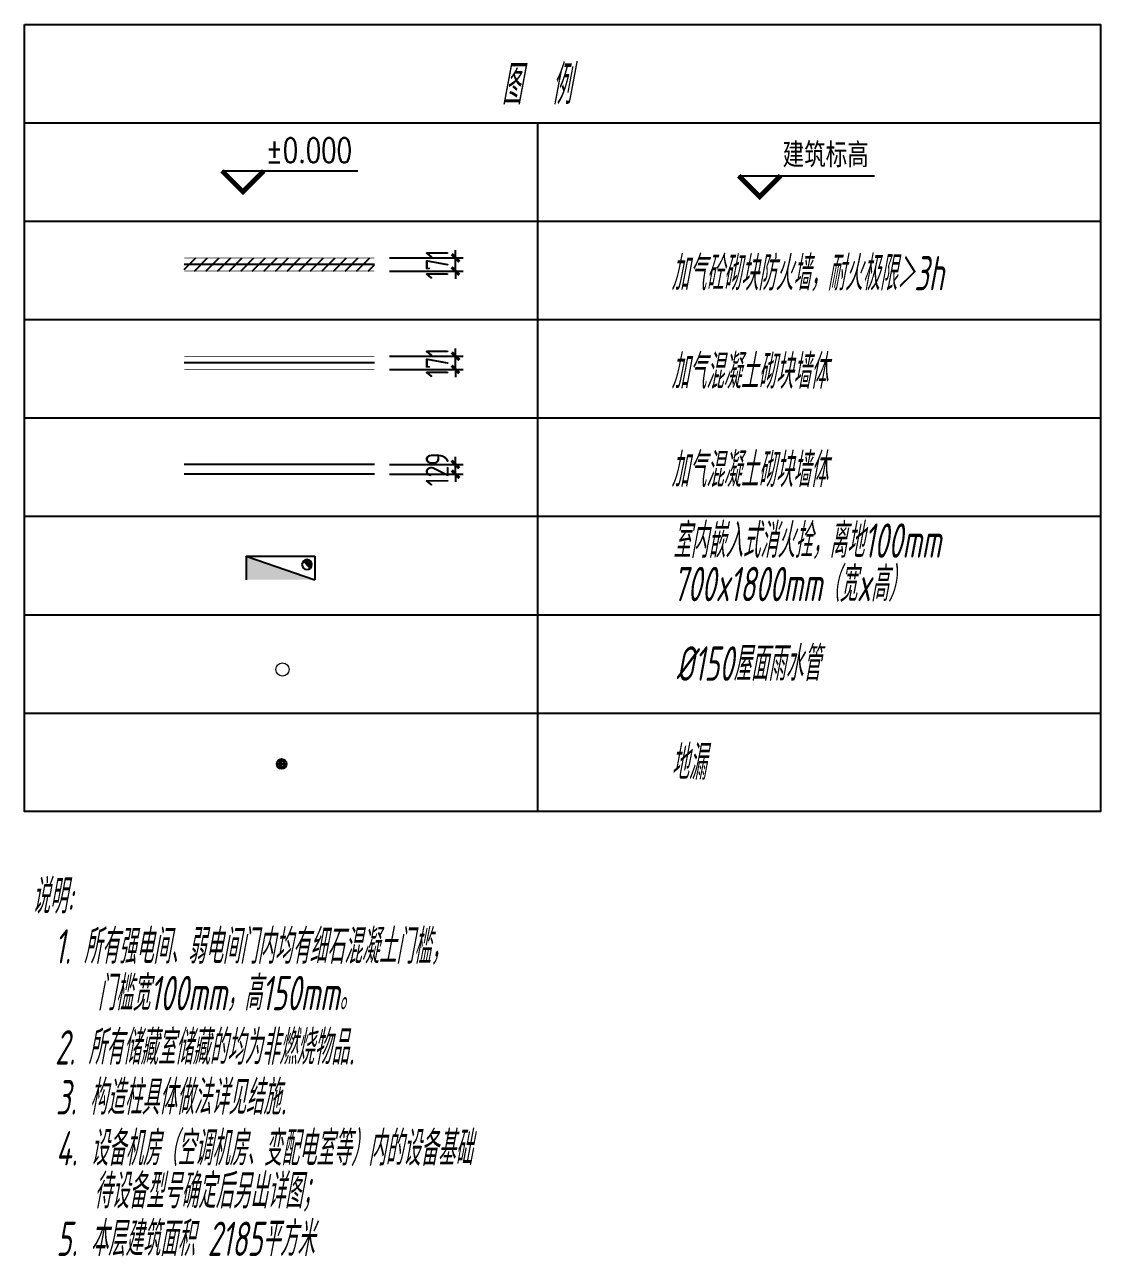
# Model space of a CAD drawing. Header units: millimetres. Extents: x 0 to 12110233, y -6694180 to 0.
# Drawn here: x 11740050 to 11754111, y -6448015 to -6431911 of the extents above; entities that cross this region are included whole.
import ezdxf
from ezdxf.enums import TextEntityAlignment as Align

# ---------------------------------------------------------------- set-up
doc = ezdxf.new("R2010")
doc.units = ezdxf.units.MM
doc.header["$LTSCALE"] = 10
doc.linetypes.add('A1-RI-F3$0$X-01-GRID$0$CENTER', pattern=[2, 1.25, -0.25, 0.25, -0.25])
doc.layers.add('A1-RI-F3$0$A-TEXT1', color=4, linetype='Continuous')
doc.styles.add('A1-RI-F3$0$ECADI', font='gbeitc.shx', dxfattribs={"width": 0.7, "bigfont": 'gbcbig.shx'})
doc.styles.add('A1-RI-F3$0$ECADI-TXT', font='simplex.shx', dxfattribs={"bigfont": 'hztxt.shx'})
doc.styles.add('A1-RI-F3$0$JIANGS', font='tssdeng.shx', dxfattribs={"width": 0.8, "bigfont": 'tssdchn.shx'})
doc.dimstyles.new('A1-RI-F3$0$HBDS-100', dxfattribs={"dimscale": 100, "dimtxt": 3, "dimasz": 1, "dimexe": 1, "dimexo": 2, "dimgap": 0, "dimtad": 0, "dimdec": 0, "dimrnd": 1, "dimzin": 0, "dimdsep": 46, "dimtxsty": 'A1-RI-F3$0$JIANGS', "dimblk": 'A1-RI-F3$0$_ArchTick', "dimcen": 1, "dimdle": 1, "dimclrd": 256, "dimclre": 256, "dimclrt": 4, "dimadec": 0, "dimazin": 0, "dimtfac": 1, "dimtdec": 0, "dimtix": 1, "dimtmove": 2, "dimatfit": 3, "dimldrblk": 'A1-RI-F3$0$_Dot', "dimfxl": 0, "dimtvp": 0.8, "dimtolj": 1, "dimtzin": 13, "dimarcsym": 0})

# ---------------------------------------------------------------- blocks, each defined once
blk = doc.blocks.new('A1-RI-F3$0$_ArchTick')
at = {"color": 0, "linetype": 'ByBlock', "const_width": 0.4}
blk.add_lwpolyline([(-0.5, -0.5), (0.5, 0.5)], dxfattribs=at)
blk = doc.blocks.new('*D449')
at = {"layer": 'A1-RI-F3$0$A-TEXT1', "lineweight": -2}
for p, q in [((11745682, -6434961), (11745682, -6434861)), ((11744821, -6434961), (11745782, -6434961)), ((11745682, -6435133), (11745682, -6434961)), ((11744821, -6435133), (11745782, -6435133)), ((11745682, -6435133), (11745682, -6435233))]:
    blk.add_line(p, q, dxfattribs=at)
at = {"layer": 'A1-RI-F3$0$A-TEXT1', "lineweight": -2, "xscale": 100, "yscale": 100, "zscale": 100}
for p, rotation in [((11745682, -6434961), 270), ((11745682, -6435133), 90)]:
    blk.add_blockref('A1-RI-F3$0$_ArchTick', p, dxfattribs=dict(at, rotation=rotation))
at = {"layer": 'A1-RI-F3$0$A-TEXT1', "color": 4, "insert": (11745442, -6435047), "char_height": 300, "attachment_point": 5, "rotation": 90, "style": 'A1-RI-F3$0$JIANGS'}
blk.add_mtext('\\A1;171', dxfattribs=at)
blk = doc.blocks.new('A1-RI-F3$0$_Dot')
at = {"color": 0, "linetype": 'ByBlock', "lineweight": -2}
blk.add_line((-0.5, 0), (-1, 0), dxfattribs=at)
at = {"color": 0, "linetype": 'ByBlock', "const_width": 0.5}
blk.add_lwpolyline([(-0.25, 0, 1), (0.25, 0, 1)], format="xyb", close=True, dxfattribs=at)
blk = doc.blocks.new('*D450')
at = {"layer": 'A1-RI-F3$0$A-TEXT1', "lineweight": -2}
for p, q in [((11744821, -6437661), (11745782, -6437661)), ((11745682, -6437661), (11745682, -6437561)), ((11745682, -6437790), (11745682, -6437661)), ((11744821, -6437790), (11745782, -6437790)), ((11745682, -6437790), (11745682, -6437890))]:
    blk.add_line(p, q, dxfattribs=at)
at = {"layer": 'A1-RI-F3$0$A-TEXT1', "lineweight": -2, "xscale": 100, "yscale": 100, "zscale": 100}
for p, rotation in [((11745682, -6437661), 270), ((11745682, -6437790), 90)]:
    blk.add_blockref('A1-RI-F3$0$_ArchTick', p, dxfattribs=dict(at, rotation=rotation))
at = {"layer": 'A1-RI-F3$0$A-TEXT1', "color": 4, "insert": (11745442, -6437726), "char_height": 300, "attachment_point": 5, "rotation": 90, "style": 'A1-RI-F3$0$JIANGS'}
blk.add_mtext('\\A1;129', dxfattribs=at)
blk = doc.blocks.new('A1-RI-F3$0$1')
for p, q in [((0, -240), (700, 0)), ((0, -240), (0, 0)), ((653, -119), (582, -189)), ((700, -240), (700, 0)), ((0, -240), (700, -240))]:
    blk.add_line(p, q)
at = {"const_width": 50}
for points in [[(643, -154, 0.198912), (635, -136, 1)], [(600, -172, 0.668179), (643, -154, 1)]]:
    blk.add_lwpolyline(points, format="xyb", dxfattribs=at)
blk.add_circle((618, -154), 50)
blk.add_solid([(0, -240), (700, 0), (0, 0)])
blk = doc.blocks.new('*D451')
at = {"layer": 'A1-RI-F3$0$A-TEXT1', "lineweight": -2}
for p, q in [((11745682, -6436247), (11745682, -6436147)), ((11744821, -6436247), (11745782, -6436247)), ((11745682, -6436419), (11745682, -6436247)), ((11744821, -6436419), (11745782, -6436419)), ((11745682, -6436419), (11745682, -6436519))]:
    blk.add_line(p, q, dxfattribs=at)
at = {"layer": 'A1-RI-F3$0$A-TEXT1', "lineweight": -2, "xscale": 100, "yscale": 100, "zscale": 100}
for p, rotation in [((11745682, -6436247), 270), ((11745682, -6436419), 90)]:
    blk.add_blockref('A1-RI-F3$0$_ArchTick', p, dxfattribs=dict(at, rotation=rotation))
at = {"layer": 'A1-RI-F3$0$A-TEXT1', "color": 4, "insert": (11745442, -6436333), "char_height": 300, "attachment_point": 5, "rotation": 90, "style": 'A1-RI-F3$0$JIANGS'}
blk.add_mtext('\\A1;171', dxfattribs=at)
blk = doc.blocks.new('A1-RI-F3$0$ECADI-TAG-HTSECT')
at = {"color": 1}
blk.add_line((-2.12, 2.12), (11.66, 2.12), dxfattribs=at)
at = {"color": 1, "const_width": 0.5}
blk.add_lwpolyline([(-2.12, 2.12), (0, 0), (2.12, 2.12)], dxfattribs=at)
at = {"style": 'A1-RI-F3$0$ECADI-TXT', "width": 0.7}
blk.add_attdef('HT-SECT', (-1.15, 2.97), '', height=2.5, dxfattribs=at)
blk = doc.blocks.new('A1-RI-F3')
at = {"layer": 'A1-RI-F3$0$A-TEXT1'}
h = blk.add_hatch(dxfattribs=at)
h.set_pattern_fill('ANSI31', color=256, scale=857.142857, style=0)
h.set_pattern_definition([(45, (11656973.76, -6449363.42), (-75.76144, 75.76144), [])])
h.paths.add_polyline_path([(11742137, -6434961.5), (11744621.2, -6434961.5), (11744621.2, -6435132.9), (11742137, -6435132.9)])
for p, q in [((11740050, -6433196.7), (11754110.6, -6433196.7)), ((11746754.2, -6433196.7), (11746754.2, -6442196.7)), ((11740050, -6434482.4), (11754110.6, -6434482.4)), ((11740050, -6434482.4), (11754110.6, -6434482.4)), ((11740050, -6435768.1), (11754110.6, -6435768.1)), ((11740050, -6437053.8), (11754110.6, -6437053.8)), ((11744621.2, -6437661.5), (11742137, -6437661.5)), ((11744621.2, -6437790), (11742137, -6437790)), ((11740050, -6438339.5), (11754110.6, -6438339.5)), ((11740050, -6439625.3), (11754110.6, -6439625.3)), ((11740050, -6440911), (11754110.6, -6440911)), ((11743464.7, -6441544.1), (11743353.4, -6441544.1)), ((11743376.9, -6441520.6), (11743376.9, -6441631.9)), ((11743409, -6441640.5), (11743409, -6441512)), ((11743441.2, -6441631.9), (11743441.2, -6441520.6)), ((11743344.8, -6441576.2), (11743473.3, -6441576.2)), ((11743353.4, -6441608.4), (11743464.7, -6441608.4))]:
    blk.add_line(p, q, dxfattribs=at)
at = {"layer": 'A1-RI-F3$0$A-TEXT1', "linetype": 'A1-RI-F3$0$X-01-GRID$0$CENTER', "ltscale": 500}
for p, q in [((11744621.2, -6435047.2), (11742137, -6435047.2)), ((11744621.2, -6436332.9), (11742137, -6436332.9))]:
    blk.add_line(p, q, dxfattribs=at)
at = {"layer": 'A1-RI-F3$0$A-TEXT1'}
blk.add_lwpolyline([(11740050, -6431911), (11754110.6, -6431911), (11754110.6, -6442196.7), (11740050, -6442196.7)], close=True, dxfattribs=at)
at = {"layer": 'A1-RI-F3$0$A-TEXT1', "const_width": 8.57}
for points in [[(11744621.2, -6434961.5), (11742137, -6434961.5)], [(11744621.2, -6435132.9), (11742137, -6435132.9)], [(11744621.2, -6436247.2), (11742137, -6436247.2)], [(11744621.2, -6436418.6), (11742137, -6436418.6)], [(11744621.2, -6437661.5), (11742137, -6437661.5)], [(11744621.2, -6437790), (11742137, -6437790)]]:
    blk.add_lwpolyline(points, dxfattribs=at)
at = {"layer": 'A1-RI-F3$0$A-TEXT1', "lineweight": 0}
blk.add_circle((11743419.8, -6440342.7), 85.7, dxfattribs=at)
at = {"layer": 'A1-RI-F3$0$A-TEXT1'}
blk.add_circle((11743409, -6441576.2), 64.3, dxfattribs=at)
ref = blk.add_blockref('A1-RI-F3$0$ECADI-TAG-HTSECT', (11742903.1, -6434095.8), dxfattribs=dict(at, xscale=128.6709340941161, yscale=128.6709340941161, zscale=128.6709340941161))
ref.add_attrib('HT-SECT', '%%P0.000', dxfattribs={"layer": '0', "height": 321.68, "style": 'A1-RI-F3$0$ECADI-TXT', "width": 0.668182}).set_placement((11743203.2, -6433714), (11744329.1, -6433714), align=Align.FIT)
ref = blk.add_blockref('A1-RI-F3$0$ECADI-TAG-HTSECT', (11749657.7, -6434159.3), dxfattribs=dict(at, xscale=128.6709340941161, yscale=128.6709340941161, zscale=128.6709340941161))
ref.add_attrib('HT-SECT', '建筑标高', dxfattribs={"layer": '0', "height": 321.68, "style": 'A1-RI-F3$0$ECADI-TXT', "width": 0.907143}).set_placement((11749957.8, -6433777.5), (11751083.6, -6433777.5), align=Align.FIT)
at = {"layer": 'A1-RI-F3$0$A-TEXT1', "xscale": -1.285714285340178, "yscale": 1.285714285448194, "zscale": 1.285714285714286, "rotation": 179.9970066458781}
blk.add_blockref('A1-RI-F3$0$1', (11742944.5, -6439168.3), dxfattribs=at)
at = {"layer": 'A1-RI-F3$0$A-TEXT1', "style": 'A1-RI-F3$0$ECADI', "width": 0.7}
for s, height, p in [('图  例', 514.29, (11746285.7, -6432952.9)), ('加气砼砌块防火墙，耐火极限＞3h', 450, (11748501.7, -6435386.3)), ('加气混凝土砌块墙体', 450, (11748501.7, -6436672)), ('加气混凝土砌块墙体', 450, (11748501.7, -6437957.7)), ('室内嵌入式消火拴，离地100mm', 450, (11748525.7, -6438881.8)), ('700x1800mm（宽x高）', 450, (11748525.7, -6439449.8)), ('%%C150屋面雨水管', 450, (11748567.1, -6440489.7)), ('地漏', 450, (11748501.7, -6441782.5)), ('说明:', 450, (11740147.8, -6443532.9)), ('1. 所有强电间、弱电间门内均有细石混凝土门槛，', 450, (11740437.9, -6444188.2)), ('门槛宽100mm，高150mm。', 450, (11741005.4, -6444797.5)), ('2. 所有储藏室储藏的均为非燃烧物品.', 450, (11740446.9, -6445507.4)), ('3. 构造柱具体做法详见结施.', 450, (11740458.4, -6446161)), ('4. 设备机房（空调机房、变配电室等）内的设备基础', 450, (11740458.5, -6446827.7)), ('待设备型号确定后另出详图；', 450, (11740955.4, -6447387)), ('5. 本层建筑面积 2185平方米', 450, (11740464.8, -6448010))]:
    blk.add_text(s, height=height, dxfattribs=at).set_placement(p)
for tag, p in [('（-0.050）', (11743140.2, -6434229.8)), ('（结构标高）', (11749919, -6434229.8))]:
    blk.add_attdef(tag, p, '', height=321.4, dxfattribs=at)
at = {"layer": 'A1-RI-F3$0$A-TEXT1'}
for base, p1, p2, picture, middle in [((11745682.2, -6434961.5), (11744621.2, -6435132.9), (11744621.2, -6434961.5), '*D449', (11745442.2, -6435047.2)), ((11745682.2, -6436247.2), (11744621.2, -6436418.6), (11744621.2, -6436247.2), '*D451', (11745442.2, -6436332.9)), ((11745682.2332, -6437661.4636), (11744621.1547, -6437790.035), (11744621.1547, -6437661.4636), '*D450', (11745442.2332, -6437725.7493))]:
    dim = blk.add_linear_dim(base=base, p1=p1, p2=p2, angle=90, dimstyle='A1-RI-F3$0$HBDS-100', dxfattribs=at)
    dim.commit()
    dim.dimension.update_dxf_attribs({"geometry": picture, "text_midpoint": middle})

msp = doc.modelspace()

# ---------------------------------------------------------------- block references
msp.add_blockref('A1-RI-F3', (0, 0))

doc.saveas('drawing.dxf')
